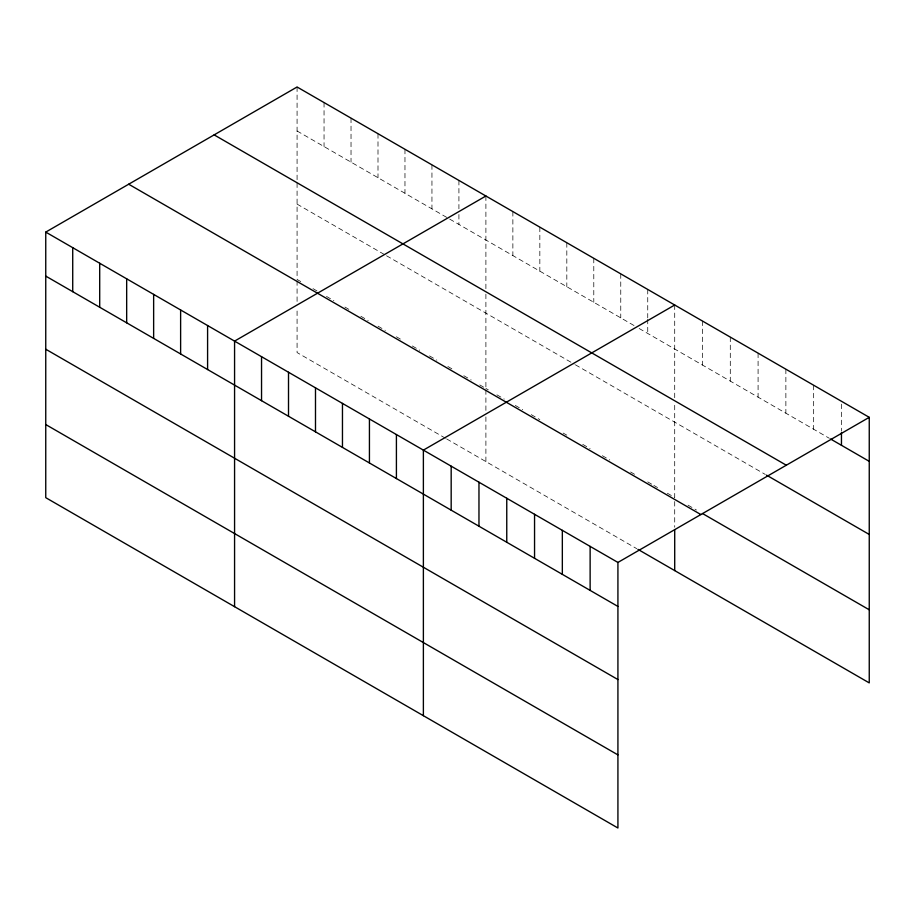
<?xml version="1.0" encoding="UTF-8"?>
<svg xmlns="http://www.w3.org/2000/svg" width="915" height="915" viewBox="0 0 915 915"><rect width="100%" height="100%" fill="white"/><g stroke="black" fill="none" stroke-linecap="round" stroke-linejoin="round"><path stroke-width="0.69" stroke-dasharray="4.58 3.43" d="M297.078 86.994L297.078 179.74M297.078 130.994L634.255 325.66M639.15 328.496L829.379 438.319M297.078 204.114L385.352 255.079M386.576 255.788L574.174 364.09M575.398 364.799L765.34 474.462M300.76 281.568L297.078 279.441L297.078 182.451M313.022 288.648L317.917 291.485M326.506 296.437L333.861 300.68M344.898 307.051L349.804 309.888M360.83 316.258L368.185 320.502M377.998 326.163L385.352 330.418M396.389 336.789L401.296 339.614M412.333 345.984L419.688 350.239M429.49 355.901L436.855 360.144M447.881 366.515L452.788 369.351M463.825 375.722L471.179 379.965M479.769 384.918L484.664 387.754M485.899 388.463L488.347 389.87M496.925 394.834L504.291 399.077M515.317 405.448L522.682 409.691M531.26 414.655L539.839 419.608M563.137 433.058L566.82 435.174M582.752 444.381L590.106 448.625M602.367 455.704L609.733 459.959M630.572 471.991L635.479 474.816M647.74 481.896L652.647 484.733M653.87 485.442L657.542 487.558M667.355 493.219L674.71 497.474L674.71 403.183M688 505.149L696.464 510.032M445.433 438.216L297.078 352.561L297.078 307.886M446.657 438.925L636.703 548.645M841.457 404.133L841.457 431.102M813.664 385.249L813.664 429.249M785.871 369.203L785.871 413.203M758.089 353.156L758.089 397.156M730.296 337.109L730.296 381.109M702.503 321.062L702.503 365.062M674.71 305.015L674.71 397.762M674.71 501.534L674.71 527.257M647.74 289.449L647.74 317.837M647.74 319.255L647.74 333.449M620.759 273.871L620.759 317.871M593.789 258.305L593.789 302.305M566.82 242.727L566.82 286.727M539.839 227.149L539.839 271.16M512.869 211.582L512.869 255.582M485.899 196.004L485.899 288.751M485.899 294.173L485.899 387.068M485.899 389.813L485.899 411.476M485.899 416.897L485.899 461.572M458.918 180.438L458.918 208.826M458.918 214.499L458.918 224.438M431.949 164.86L431.949 208.86M404.968 149.282L404.968 193.294M377.998 133.716L377.998 177.716M351.028 118.138L351.028 162.138M324.047 102.572L324.047 146.572M297.078 280.802L297.078 302.465"/><path stroke-width="1.37" d="M45.75 232.101L617.922 562.439L617.922 828.006L45.75 497.669L45.75 232.101L297.078 86.994L869.25 417.332L869.25 682.899L637.927 549.355M485.899 196.004L234.572 341.112L234.572 606.679M674.71 305.015L423.382 450.123L423.382 715.69M617.922 562.439L869.25 417.332M830.58 439.017L869.25 461.343M214.144 134.882L786.317 465.22M766.541 475.16L869.25 534.452M702.503 513.521L869.25 609.79M128.683 184.212L700.856 514.55M45.75 276.101L617.922 606.439M45.75 349.221L617.922 679.559M45.75 424.549L617.922 754.886M841.457 432.521L841.457 445.296M674.71 529.968L674.71 570.583M590.129 546.392L590.129 590.392M562.336 530.345L562.336 574.346M534.554 514.299L534.554 558.31M506.761 498.252L506.761 542.263M478.968 482.216L478.968 526.216M451.175 466.17L451.175 510.17M396.412 434.545L396.412 478.556M369.431 418.978L369.431 462.979M342.462 403.401L342.462 447.401M315.492 387.823L315.492 431.834M288.511 372.256L288.511 416.256M261.541 356.678L261.541 400.69M207.591 325.534L207.591 369.534M180.621 309.968L180.621 353.968M153.64 294.39L153.64 338.39M126.67 278.812L126.67 322.823M99.701 263.245L99.701 307.246M72.72 247.668L72.72 291.668"/></g></svg>
